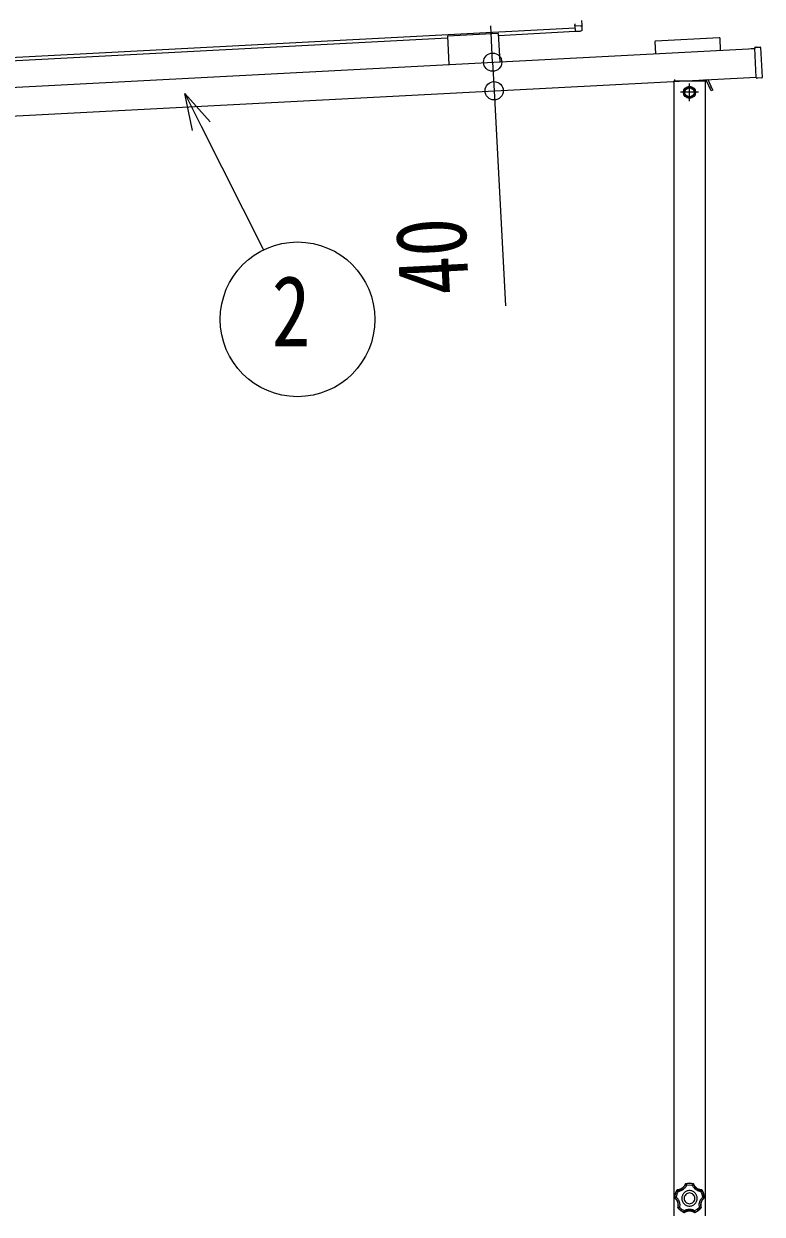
# Model space of a CAD drawing. Units: millimetres, scale not verified. Extents: x -12615 to 12615, y -8910 to 8910.
# Drawn here: x -781 to 250, y -3560 to -1898 of the extents above; entities that cross this region are included whole.
import ezdxf
from ezdxf.enums import TextEntityAlignment as Align

# ---------------------------------------------------------------- set-up
doc = ezdxf.new("R2010")
doc.units = ezdxf.units.MM
doc.header["$LTSCALE"] = 50
doc.layers.add('0-5_YKK_13', color=4, linetype='Continuous')
doc.layers.add('0-6_YKK_A1', color=4, linetype='Continuous')
doc.layers.add('0-7_YKK_D', color=6, linetype='Continuous', lineweight=18)
doc.styles.add('ＭＳ ゴシック', font='')
doc.styles.get('ＭＳ ゴシック').set_extended_font_data('MS Gothic')

msp = doc.modelspace()

# ---------------------------------------------------------------- linework, layer by layer
at = {"layer": '0-5_YKK_13'}
for p, q in [((143.04, -3517.88), (142.71, -3518.19)), ((143.04, -3517.88), (142.71, -3518.19)), ((142.91, -3518.52), (142.71, -3518.19)), ((143.25, -3518.21), (142.91, -3518.52)), ((143.25, -3518.21), (142.92, -3518.52)), ((143.04, -3517.88), (143.25, -3518.21)), ((153.95, -3518.21), (154.16, -3517.88)), ((154.28, -3518.52), (153.95, -3518.21)), ((154.29, -3518.52), (153.95, -3518.21)), ((154.49, -3518.19), (154.16, -3517.88)), ((154.49, -3518.19), (154.16, -3517.88)), ((154.49, -3518.19), (154.29, -3518.52)), ((127.62, -3537.16), (128, -3537.06)), ((127.62, -3537.16), (127.81, -3537.57)), ((127.62, -3537.16), (127.81, -3537.57)), ((128.19, -3537.48), (127.81, -3537.57)), ((128, -3537.06), (128.19, -3537.48)), ((128, -3537.06), (128.19, -3537.48)), ((131.45, -3526.37), (131.06, -3526.59)), ((131.45, -3526.37), (131.06, -3526.59)), ((131.3, -3526.89), (131.06, -3526.59)), ((131.7, -3526.66), (131.3, -3526.89)), ((131.7, -3526.67), (131.3, -3526.89)), ((131.45, -3526.37), (131.7, -3526.66)), ((165.5, -3526.66), (165.75, -3526.37)), ((165.9, -3526.89), (165.5, -3526.66)), ((165.9, -3526.89), (165.5, -3526.67)), ((166.14, -3526.59), (165.75, -3526.37)), ((166.14, -3526.59), (165.75, -3526.37)), ((166.14, -3526.59), (165.9, -3526.89)), ((169.01, -3537.48), (169.2, -3537.06)), ((169.01, -3537.48), (169.2, -3537.06)), ((169.39, -3537.57), (169.01, -3537.48)), ((169.2, -3537.06), (169.58, -3537.16)), ((169.39, -3537.57), (169.58, -3537.16)), ((169.39, -3537.57), (169.58, -3537.16)), ((132.11, -3550.8), (132.47, -3550.66)), ((132.11, -3550.8), (132.2, -3551.25)), ((132.11, -3550.8), (132.2, -3551.25)), ((132.56, -3551.11), (132.2, -3551.25)), ((132.47, -3550.66), (132.56, -3551.11)), ((132.47, -3550.66), (132.56, -3551.11)), ((164.64, -3551.11), (164.73, -3550.66)), ((164.64, -3551.11), (164.73, -3550.66)), ((165, -3551.25), (164.64, -3551.11)), ((164.73, -3550.66), (165.09, -3550.8)), ((165, -3551.25), (165.09, -3550.8)), ((165, -3551.25), (165.09, -3550.8)), ((141.19, -3557.78), (141.21, -3557.4)), ((141.19, -3557.78), (141.64, -3557.73)), ((141.19, -3557.78), (141.64, -3557.73)), ((141.21, -3557.39), (141.67, -3557.34)), ((141.21, -3557.4), (141.67, -3557.35)), ((141.67, -3557.35), (141.64, -3557.73)), ((155.53, -3557.34), (155.99, -3557.39)), ((155.55, -3557.73), (155.53, -3557.35)), ((155.53, -3557.35), (155.99, -3557.4)), ((155.55, -3557.73), (156.01, -3557.78)), ((155.55, -3557.73), (156.01, -3557.78)), ((155.99, -3557.4), (156.01, -3557.78))]:
    msp.add_line(p, q, dxfattribs=at)
for points in [[(142.71, -3518.19), (142.46, -3518.82), (142.17, -3519.42), (141.9, -3519.94), (141.73, -3520.23), (141.56, -3520.52), (141.38, -3520.8), (141.19, -3521.08), (140.99, -3521.35), (140.3, -3522.19), (139.36, -3523.14), (138.32, -3523.98), (137.2, -3524.71), (136.01, -3525.31), (135, -3525.71), (134.68, -3525.81), (134.35, -3525.91), (134.03, -3525.99), (133.7, -3526.07), (133.37, -3526.14), (132.79, -3526.24), (132.13, -3526.32), (131.45, -3526.37)], [(131.7, -3526.66), (132.36, -3526.62), (133.02, -3526.54), (133.6, -3526.44), (133.93, -3526.37), (134.25, -3526.29), (134.57, -3526.21), (134.89, -3526.11), (135.2, -3526.01), (135.72, -3525.82), (136.32, -3525.57), (136.91, -3525.28), (137.23, -3525.11), (137.52, -3524.95), (137.8, -3524.78), (138.08, -3524.6), (138.36, -3524.41), (138.89, -3524.02), (139.88, -3523.15), (140.78, -3522.19), (141.37, -3521.43), (141.74, -3520.88), (142.08, -3520.31), (142.39, -3519.73), (142.67, -3519.13), (142.91, -3518.52)], [(142.92, -3518.52), (142.95, -3518.55), (143.02, -3518.61), (143.13, -3518.7), (143.27, -3518.82), (143.43, -3518.97), (143.62, -3519.14), (143.82, -3519.33), (144.04, -3519.53), (144.26, -3519.75), (144.49, -3519.97), (144.19, -3520.6), (143.87, -3521.21), (143.56, -3521.75), (143.37, -3522.04), (143.18, -3522.33), (142.98, -3522.62), (142.77, -3522.9), (142.56, -3523.17), (141.89, -3523.97), (140.91, -3524.94), (139.84, -3525.81), (139.46, -3526.08), (139.17, -3526.28), (138.88, -3526.47), (138.58, -3526.65), (138.28, -3526.82), (137.88, -3527.04), (137.26, -3527.34), (136.63, -3527.62), (135.98, -3527.86), (135.33, -3528.07), (134.66, -3528.25), (133.97, -3528.41), (133.29, -3528.52), (132.59, -3528.61)], [(154.16, -3517.88), (151.4, -3517.32), (148.6, -3517.13), (145.8, -3517.32), (143.04, -3517.88)], [(154.16, -3517.88), (151.4, -3517.32), (148.6, -3517.13), (145.8, -3517.32), (143.04, -3517.88)], [(153.95, -3518.21), (151.29, -3517.68), (148.6, -3517.5), (145.91, -3517.68), (143.25, -3518.21)], [(143.25, -3518.21), (143.28, -3518.24), (143.34, -3518.32), (143.42, -3518.44), (143.53, -3518.59), (143.66, -3518.77), (143.81, -3518.97), (143.97, -3519.2), (144.14, -3519.45), (144.31, -3519.7), (144.49, -3519.97)], [(152.71, -3519.97), (148.6, -3519.51), (144.49, -3519.97)], [(153.95, -3518.21), (153.92, -3518.24), (153.86, -3518.32), (153.78, -3518.44), (153.67, -3518.59), (153.54, -3518.77), (153.39, -3518.97), (153.23, -3519.2), (153.06, -3519.45), (152.89, -3519.7), (152.71, -3519.97)], [(154.28, -3518.52), (154.25, -3518.55), (154.18, -3518.61), (154.07, -3518.7), (153.93, -3518.82), (153.77, -3518.97), (153.58, -3519.14), (153.38, -3519.33), (153.16, -3519.53), (152.94, -3519.75), (152.71, -3519.97)], [(165.5, -3526.67), (165.48, -3526.71), (165.45, -3526.79), (165.39, -3526.92), (165.32, -3527.09), (165.23, -3527.3), (165.12, -3527.53), (165.01, -3527.78), (164.88, -3528.05), (164.75, -3528.33), (164.61, -3528.61), (163.91, -3528.52), (163.22, -3528.4), (162.53, -3528.25), (161.85, -3528.06), (161.18, -3527.85), (160.21, -3527.46), (158.96, -3526.84), (157.78, -3526.11), (157.28, -3525.75), (157, -3525.54), (156.73, -3525.31), (156.46, -3525.09), (156.2, -3524.85), (155.88, -3524.55), (155.4, -3524.05), (154.93, -3523.53), (154.5, -3522.99), (154.08, -3522.42), (153.7, -3521.83), (153.34, -3521.23), (153.01, -3520.6), (152.71, -3519.97)], [(154.29, -3518.52), (154.53, -3519.13), (154.81, -3519.73), (155.12, -3520.32), (155.47, -3520.89), (155.84, -3521.44), (156.24, -3521.97), (156.66, -3522.47), (157.11, -3522.95), (157.42, -3523.25), (157.67, -3523.48), (157.92, -3523.7), (158.17, -3523.91), (158.43, -3524.11), (158.79, -3524.37), (159.9, -3525.08), (161.08, -3525.66), (162, -3526.01), (162.32, -3526.11), (162.63, -3526.21), (162.95, -3526.29), (163.28, -3526.37), (163.6, -3526.44), (164.18, -3526.54), (164.84, -3526.62), (165.5, -3526.66)], [(165.75, -3526.37), (165.07, -3526.32), (164.41, -3526.24), (163.83, -3526.14), (163.5, -3526.07), (163.18, -3525.99), (162.85, -3525.91), (162.53, -3525.81), (162.21, -3525.71), (161.2, -3525.31), (160.01, -3524.71), (158.88, -3523.98), (157.84, -3523.14), (156.9, -3522.2), (156.22, -3521.36), (156.02, -3521.08), (155.83, -3520.81), (155.64, -3520.52), (155.47, -3520.24), (155.3, -3519.95), (155.03, -3519.43), (154.74, -3518.82), (154.49, -3518.19)], [(131.05, -3526.59), (129.67, -3529.04), (128.63, -3531.64), (127.94, -3534.36), (127.62, -3537.16)], [(131.06, -3526.59), (129.67, -3529.04), (128.63, -3531.64), (127.94, -3534.36), (127.62, -3537.16)], [(127.81, -3537.57), (128.33, -3538.01), (128.82, -3538.46), (129.23, -3538.88), (129.45, -3539.13), (129.67, -3539.39), (129.88, -3539.65), (130.09, -3539.91), (130.29, -3540.19), (130.87, -3541.1), (131.48, -3542.28), (131.96, -3543.54), (132.31, -3544.83), (132.51, -3546.15), (132.58, -3547.23), (132.58, -3547.57), (132.57, -3547.9), (132.55, -3548.24), (132.52, -3548.57), (132.49, -3548.91), (132.4, -3549.49), (132.28, -3550.15), (132.11, -3550.8)], [(131.3, -3526.89), (129.98, -3529.25), (128.98, -3531.76), (128.32, -3534.37), (128, -3537.06)], [(128, -3537.06), (128.04, -3537.05), (128.13, -3537.02), (128.27, -3536.97), (128.44, -3536.91), (128.66, -3536.84), (128.9, -3536.77), (129.16, -3536.69), (129.45, -3536.6), (129.75, -3536.52), (130.05, -3536.43)], [(128.19, -3537.48), (128.22, -3537.46), (128.31, -3537.41), (128.43, -3537.33), (128.59, -3537.24), (128.78, -3537.13), (129, -3537), (129.24, -3536.87), (129.5, -3536.72), (129.77, -3536.58), (130.05, -3536.43), (130.56, -3536.9), (131.05, -3537.4), (131.46, -3537.86), (131.68, -3538.13), (131.9, -3538.4), (132.11, -3538.68), (132.31, -3538.97), (132.51, -3539.25), (133.05, -3540.14), (133.67, -3541.37), (134.17, -3542.66), (134.32, -3543.1), (134.41, -3543.44), (134.5, -3543.78), (134.58, -3544.11), (134.65, -3544.45), (134.74, -3544.9), (134.83, -3545.59), (134.9, -3546.27), (134.93, -3546.96), (134.93, -3547.65), (134.9, -3548.34), (134.83, -3549.04), (134.73, -3549.73), (134.59, -3550.41)], [(132.47, -3550.66), (132.63, -3550.02), (132.76, -3549.36), (132.84, -3548.78), (132.88, -3548.45), (132.9, -3548.12), (132.92, -3547.79), (132.93, -3547.46), (132.93, -3547.13), (132.91, -3546.58), (132.86, -3545.93), (132.77, -3545.28), (132.7, -3544.92), (132.64, -3544.6), (132.56, -3544.27), (132.48, -3543.95), (132.38, -3543.63), (132.17, -3543.01), (131.66, -3541.79), (131.02, -3540.64), (130.48, -3539.85), (130.07, -3539.33), (129.64, -3538.83), (129.18, -3538.36), (128.7, -3537.9), (128.19, -3537.48)], [(131.3, -3526.89), (131.31, -3526.9), (131.32, -3526.92), (131.35, -3526.95), (131.37, -3526.99), (131.41, -3527.04), (131.44, -3527.09), (131.49, -3527.15), (131.54, -3527.22), (131.59, -3527.3), (131.65, -3527.38), (131.73, -3527.48), (131.87, -3527.67), (132.02, -3527.87), (132.15, -3528.04), (132.24, -3528.15), (132.32, -3528.27), (132.41, -3528.38), (132.5, -3528.5), (132.59, -3528.61), (130.88, -3532.38), (130.05, -3536.43)], [(131.7, -3526.67), (131.71, -3526.68), (131.72, -3526.7), (131.73, -3526.73), (131.75, -3526.78), (131.77, -3526.83), (131.8, -3526.89), (131.83, -3526.96), (131.86, -3527.04), (131.9, -3527.12), (131.94, -3527.21), (131.99, -3527.33), (132.08, -3527.54), (132.19, -3527.77), (132.28, -3527.96), (132.34, -3528.09), (132.4, -3528.22), (132.46, -3528.35), (132.53, -3528.48), (132.59, -3528.61)], [(159.4, -3538.13), (159.34, -3537.03), (159.18, -3535.96), (158.91, -3534.92), (158.55, -3533.93), (158.09, -3532.99), (157.55, -3532.1), (156.93, -3531.27), (156.23, -3530.5), (155.47, -3529.8), (154.64, -3529.18), (153.75, -3528.64), (152.8, -3528.19), (151.81, -3527.82), (150.78, -3527.56), (149.7, -3527.39), (148.6, -3527.34), (147.5, -3527.39), (146.42, -3527.56), (145.39, -3527.82), (144.4, -3528.19), (143.45, -3528.64), (142.56, -3529.18), (141.73, -3529.8), (140.97, -3530.5), (140.27, -3531.27), (139.65, -3532.1), (139.11, -3532.99), (138.65, -3533.93), (138.29, -3534.92), (138.02, -3535.96), (137.86, -3537.03), (137.8, -3538.13), (137.86, -3539.24), (138.02, -3540.31), (138.29, -3541.34), (138.65, -3542.34), (139.11, -3543.28), (139.65, -3544.17), (140.27, -3545)], [(140.27, -3545), (140.97, -3545.77), (141.73, -3546.46), (142.56, -3547.09), (143.45, -3547.63), (144.4, -3548.08), (145.39, -3548.44), (146.42, -3548.71), (147.5, -3548.87), (148.6, -3548.93), (149.7, -3548.87), (150.78, -3548.71), (151.81, -3548.44), (152.8, -3548.08), (153.75, -3547.63), (154.64, -3547.09), (155.47, -3546.46), (156.23, -3545.77), (156.93, -3545), (157.55, -3544.17), (158.09, -3543.28), (158.55, -3542.34), (158.91, -3541.34), (159.18, -3540.31), (159.34, -3539.24), (159.4, -3538.13)], [(164.73, -3550.66), (164.69, -3550.66), (164.59, -3550.65), (164.45, -3550.64), (164.27, -3550.62), (164.04, -3550.6), (163.79, -3550.57), (163.52, -3550.54), (163.22, -3550.5), (162.92, -3550.46), (162.6, -3550.41), (162.47, -3549.72), (162.37, -3549.03), (162.3, -3548.33), (162.27, -3547.62), (162.27, -3546.92), (162.34, -3545.87), (162.54, -3544.5), (162.87, -3543.15), (163.06, -3542.56), (163.18, -3542.23), (163.3, -3541.9), (163.44, -3541.58), (163.58, -3541.26), (163.77, -3540.86), (164.09, -3540.25), (164.44, -3539.65), (164.82, -3539.06), (165.24, -3538.49), (165.68, -3537.94), (166.14, -3537.42), (166.63, -3536.91), (167.15, -3536.43)], [(169.01, -3537.48), (168.5, -3537.9), (168.02, -3538.36), (167.56, -3538.83), (167.12, -3539.34), (166.71, -3539.86), (166.34, -3540.4), (165.99, -3540.96), (165.67, -3541.53), (165.48, -3541.93), (165.34, -3542.23), (165.21, -3542.53), (165.09, -3542.84), (164.97, -3543.15), (164.83, -3543.57), (164.51, -3544.85), (164.32, -3546.14), (164.27, -3547.13), (164.27, -3547.46), (164.28, -3547.8), (164.3, -3548.13), (164.32, -3548.46), (164.36, -3548.79), (164.44, -3549.37), (164.57, -3550.02), (164.73, -3550.66)], [(165.9, -3526.89), (165.87, -3526.93), (165.82, -3527.01), (165.73, -3527.12), (165.62, -3527.27), (165.49, -3527.45), (165.34, -3527.66), (165.17, -3527.88), (164.99, -3528.12), (164.8, -3528.36), (164.61, -3528.61)], [(167.15, -3536.43), (166.31, -3532.38), (164.61, -3528.61)], [(165.09, -3550.8), (164.92, -3550.15), (164.8, -3549.49), (164.71, -3548.91), (164.68, -3548.58), (164.65, -3548.24), (164.63, -3547.91), (164.62, -3547.57), (164.62, -3547.24), (164.68, -3546.15), (164.89, -3544.84), (165.23, -3543.54), (165.71, -3542.29), (166.32, -3541.11), (166.91, -3540.19), (167.11, -3539.92), (167.31, -3539.65), (167.52, -3539.39), (167.74, -3539.14), (167.97, -3538.89), (168.38, -3538.46), (168.87, -3538.01), (169.39, -3537.57)], [(169.2, -3537.06), (168.88, -3534.37), (168.22, -3531.76), (167.22, -3529.25), (165.9, -3526.89)], [(169.58, -3537.16), (169.26, -3534.36), (168.57, -3531.64), (167.53, -3529.04), (166.14, -3526.59)], [(169.58, -3537.16), (169.26, -3534.36), (168.57, -3531.64), (167.53, -3529.04), (166.15, -3526.59)], [(169.2, -3537.06), (169.16, -3537.05), (169.07, -3537.02), (168.93, -3536.97), (168.76, -3536.91), (168.54, -3536.84), (168.3, -3536.77), (168.04, -3536.69), (167.75, -3536.6), (167.45, -3536.52), (167.15, -3536.43)], [(169.01, -3537.48), (168.97, -3537.46), (168.89, -3537.41), (168.77, -3537.33), (168.61, -3537.24), (168.42, -3537.13), (168.2, -3537), (167.96, -3536.87), (167.7, -3536.72), (167.43, -3536.58), (167.15, -3536.43)], [(132.2, -3551.25), (134.1, -3553.33), (136.26, -3555.12), (138.63, -3556.62), (141.19, -3557.78)], [(132.2, -3551.25), (134.1, -3553.33), (136.26, -3555.12), (138.63, -3556.61), (141.19, -3557.78)], [(132.47, -3550.66), (132.51, -3550.66), (132.61, -3550.65), (132.75, -3550.64), (132.93, -3550.62), (133.16, -3550.6), (133.41, -3550.57), (133.68, -3550.54), (133.98, -3550.5), (134.28, -3550.46), (134.59, -3550.41)], [(132.56, -3551.11), (132.61, -3551.1), (132.7, -3551.07), (132.83, -3551.03), (133.01, -3550.97), (133.22, -3550.9), (133.46, -3550.82), (133.72, -3550.73), (134.01, -3550.63), (134.3, -3550.52), (134.59, -3550.41)], [(132.56, -3551.11), (134.4, -3553.1), (136.47, -3554.82), (138.75, -3556.26), (141.21, -3557.39)], [(134.59, -3550.41), (137.65, -3553.2), (141.25, -3555.25)], [(141.21, -3557.39), (141.21, -3557.35), (141.21, -3557.25), (141.21, -3557.11), (141.21, -3556.93), (141.21, -3556.7), (141.21, -3556.45), (141.22, -3556.17), (141.23, -3555.87), (141.23, -3555.56), (141.25, -3555.25)], [(141.67, -3557.34), (141.66, -3557.3), (141.64, -3557.21), (141.61, -3557.07), (141.57, -3556.89), (141.52, -3556.67), (141.47, -3556.43), (141.41, -3556.16), (141.36, -3555.86), (141.3, -3555.56), (141.25, -3555.25), (141.86, -3554.91), (142.49, -3554.59), (143.14, -3554.32), (143.8, -3554.07), (144.47, -3553.85), (145.48, -3553.59), (146.85, -3553.36), (148.24, -3553.25), (148.86, -3553.25), (149.21, -3553.26), (149.56, -3553.28), (149.91, -3553.31), (150.26, -3553.35), (150.69, -3553.4), (151.38, -3553.52), (152.06, -3553.67), (152.73, -3553.85), (153.4, -3554.07), (154.06, -3554.31), (154.7, -3554.59), (155.34, -3554.91), (155.95, -3555.25)], [(141.64, -3557.73), (142.22, -3557.37), (142.8, -3557.05), (143.33, -3556.79), (143.63, -3556.65), (143.94, -3556.52), (144.26, -3556.4), (144.57, -3556.29), (144.89, -3556.18), (145.94, -3555.91), (147.26, -3555.7), (148.6, -3555.62), (149.93, -3555.69), (151.25, -3555.91), (152.3, -3556.18), (152.62, -3556.29), (152.94, -3556.4), (153.25, -3556.52), (153.56, -3556.65), (153.87, -3556.79), (154.4, -3557.04), (154.98, -3557.37), (155.55, -3557.73)], [(155.53, -3557.35), (154.97, -3556.99), (154.39, -3556.67), (153.79, -3556.38), (153.18, -3556.12), (152.56, -3555.89), (151.92, -3555.7), (151.29, -3555.54), (150.64, -3555.42), (150.21, -3555.36), (149.88, -3555.32), (149.55, -3555.29), (149.22, -3555.27), (148.89, -3555.26), (148.44, -3555.25), (147.13, -3555.34), (145.84, -3555.56), (144.88, -3555.82), (144.57, -3555.92), (144.26, -3556.03), (143.95, -3556.15), (143.64, -3556.28), (143.34, -3556.41), (142.81, -3556.67), (142.23, -3556.99), (141.67, -3557.35)], [(155.53, -3557.34), (155.54, -3557.3), (155.56, -3557.21), (155.59, -3557.07), (155.63, -3556.89), (155.68, -3556.67), (155.73, -3556.43), (155.79, -3556.16), (155.84, -3555.86), (155.9, -3555.56), (155.95, -3555.25)], [(155.95, -3555.25), (159.55, -3553.2), (162.6, -3550.41)], [(155.99, -3557.39), (155.99, -3557.35), (155.99, -3557.25), (155.99, -3557.11), (155.99, -3556.93), (155.99, -3556.7), (155.99, -3556.45), (155.98, -3556.17), (155.97, -3555.87), (155.96, -3555.56), (155.95, -3555.25)], [(155.99, -3557.39), (158.45, -3556.26), (160.73, -3554.82), (162.8, -3553.1), (164.64, -3551.11)], [(156.01, -3557.78), (158.57, -3556.62), (160.94, -3555.12), (163.1, -3553.33), (165, -3551.25)], [(156.01, -3557.78), (158.57, -3556.61), (160.94, -3555.12), (163.1, -3553.33), (165, -3551.25)], [(164.64, -3551.11), (164.59, -3551.1), (164.5, -3551.07), (164.36, -3551.03), (164.19, -3550.97), (163.98, -3550.9), (163.74, -3550.82), (163.47, -3550.73), (163.19, -3550.63), (162.9, -3550.52), (162.6, -3550.41)]]:
    msp.add_lwpolyline(points, dxfattribs=at)
msp.add_lwpolyline([(156.1, -3538.13), (155.95, -3536.62), (155.51, -3535.21), (154.82, -3533.94), (153.91, -3532.83), (152.79, -3531.91), (151.52, -3531.22), (150.11, -3530.78), (148.6, -3530.63), (147.09, -3530.78), (145.68, -3531.22), (144.4, -3531.91), (143.29, -3532.83), (142.38, -3533.94), (141.69, -3535.21), (141.25, -3536.62), (141.1, -3538.13), (141.25, -3539.65), (141.69, -3541.05), (142.38, -3542.33), (143.29, -3543.44), (144.4, -3544.35), (145.68, -3545.05), (147.09, -3545.48), (148.6, -3545.64), (150.11, -3545.48), (151.52, -3545.05), (152.79, -3544.35), (153.91, -3543.44), (154.82, -3542.33), (155.51, -3541.05), (155.95, -3539.65)], close=True, dxfattribs=at)
at = {"layer": '0-6_YKK_A1'}
for p, q in [((-2.31, -1894.09), (-1.99, -1900.17)), ((-1363.41, -1974.81), (-11.3, -1903.95)), ((-118.39, -1914.57), (-11.04, -1908.94)), ((-11.59, -1898.48), (-11.51, -1900.09)), ((-11.46, -1901.02), (-11.51, -1900.09)), ((-11.46, -1901.02), (-3.82, -1901.09)), ((-11.43, -1901.52), (-11.46, -1901.02)), ((-11.43, -1901.52), (-11.04, -1908.94)), ((-11.04, -1908.94), (-3.43, -1908.54)), ((-3.82, -1901.09), (-2.41, -1901.1)), ((-1.99, -1900.17), (-1.91, -1901.57)), ((-938.47, -1957.55), (-189.3, -1918.28)), ((-118.52, -1912.07), (-189.43, -1915.79)), ((-189.43, -1915.79), (-187.36, -1955.23)), ((-118.52, -1912.07), (-116.46, -1951.52)), ((100.36, -1923.63), (101.23, -1940.11)), ((190.19, -1917.92), (101.31, -1922.58)), ((192.1, -1935.35), (191.24, -1918.87)), ((-1365.75, -2016.99), (239.84, -1932.85)), ((234.68, -1933.12), (239.84, -1932.85)), ((240.97, -1931.41), (239.77, -1931.47)), ((239.79, -1931.82), (239.77, -1931.47)), ((239.77, -1931.47), (239.77, -1931.47)), ((239.81, -1932.32), (239.79, -1931.82)), ((241.96, -1973.34), (239.81, -1932.32)), ((240.97, -1931.41), (240.97, -1931.41)), ((241.56, -1931.27), (247.45, -1930.96)), ((247.98, -1931.43), (250.18, -1973.37)), ((-1363.66, -2056.94), (241.94, -1972.79)), ((128.1, -1978.13), (128.1, -1976.13)), ((169.1, -1978.13), (169.1, -1976.13)), ((181.13, -1991.08), (174.5, -1976.87)), ((241.99, -1973.84), (241.96, -1973.34)), ((241.99, -1973.84), (242.01, -1974.19)), ((242.01, -1974.19), (243.21, -1974.13)), ((242.01, -1974.19), (242.01, -1974.19)), ((243.21, -1974.13), (243.21, -1974.13)), ((249.7, -1973.9), (243.81, -1974.21)), ((126.6, -1978.13), (126.6, -3562.72)), ((148.6, -2006.64), (148.6, -1981.63)), ((169.1, -1977.63), (171.78, -1977.63)), ((176.75, -1987.6), (179.01, -1986.55)), ((161.11, -1994.13), (136.09, -1994.13))]:
    msp.add_line(p, q, dxfattribs=at)
for points in [[(-1.91, -1901.57), (-1.55, -1908.45), (-3.43, -1908.54)], [(126.6, -1978.13), (170.6, -1978.13), (170.6, -3562.72)], [(181.13, -1991.08), (178.86, -1992.13), (172.23, -1977.92)]]:
    msp.add_lwpolyline(points, dxfattribs=at)
msp.add_lwpolyline([(148.6, -1986.63), (155.1, -1990.38), (155.1, -1997.89), (148.6, -2001.64), (142.1, -1997.89), (142.1, -1990.38)], close=True, dxfattribs=at)
for radius in [8.5, 7.7, 6.5]:
    msp.add_circle((148.6, -1994.13), radius, dxfattribs=at)
for centre, radius, start, end in [((-2.41, -1901.6), 0.5, 3, 89.5), ((241.01, -1928.54), 2.86, 272.73957, 279.49104), ((171.78, -1978.13), 3, 25, 41.81032), ((243.52, -1978.4), 4.28, 87.31821, 94.21342), ((171.78, -1978.13), 0.5, 25, 90)]:
    msp.add_arc(centre, radius, start, end, dxfattribs=at)
for centre, major_axis, ratio, start_param, end_param in [((101.36, -1923.58), (0.746, -0.672), 0.99628, 2.358058, 3.9251274), ((190.24, -1918.92), (-0.672, -0.746), 0.99628, 2.358058, 3.9251274), ((240.97, -1931.37), (0.599, 0.031), 0.061163, 4.712389, 5.0226887), ((241.58, -1931.57), (0.016, -0.3), 0.998135, 3.1415927, 3.9550709), ((247.48, -1931.46), (0.336, 0.373), 0.99628, 5.4996506, 7.06672), ((243.8, -1973.91), (0.016, -0.3), 0.998135, 5.4698366, 6.2831853), ((249.68, -1973.4), (0.373, -0.336), 0.99628, 5.4996506, 7.06672)]:
    msp.add_ellipse(centre, major_axis=major_axis, ratio=ratio, start_param=start_param, end_param=end_param, dxfattribs=at)
at = {"layer": '0-7_YKK_D'}
for p, q in [((-126.37, -1952.04), (-129.04, -1901.11)), ((-126.37, -1952.04), (-124.28, -1991.98)), ((-124.28, -1991.98), (-108.56, -2291.97))]:
    msp.add_line(p, q, dxfattribs=at)
for points in [[(-545.56, -2047.47), (-556.28, -1995.77), (-521.15, -2035.18)], [(-556.28, -1995.77), (-533.35, -2041.33), (-446.4, -2214.06)]]:
    msp.add_lwpolyline(points, dxfattribs=at)
for centre, radius in [((-126.37, -1952.04), 12.75), ((-124.28, -1991.98), 12.75), ((-398.88, -2311.05), 108)]:
    msp.add_circle(centre, radius, dxfattribs=at)

# ---------------------------------------------------------------- texts
at = {"layer": '0-7_YKK_D', "style": 'ＭＳ ゴシック', "width": 0.8}
msp.add_text('40', height=98.97, rotation=93, dxfattribs=at).set_placement((-129.58, -2273.05), align=Align.BOTTOM_LEFT)
msp.add_text('2', height=98.97, dxfattribs=at).set_placement((-434.88, -2378.55), align=Align.BOTTOM_LEFT)

doc.saveas('drawing.dxf')
